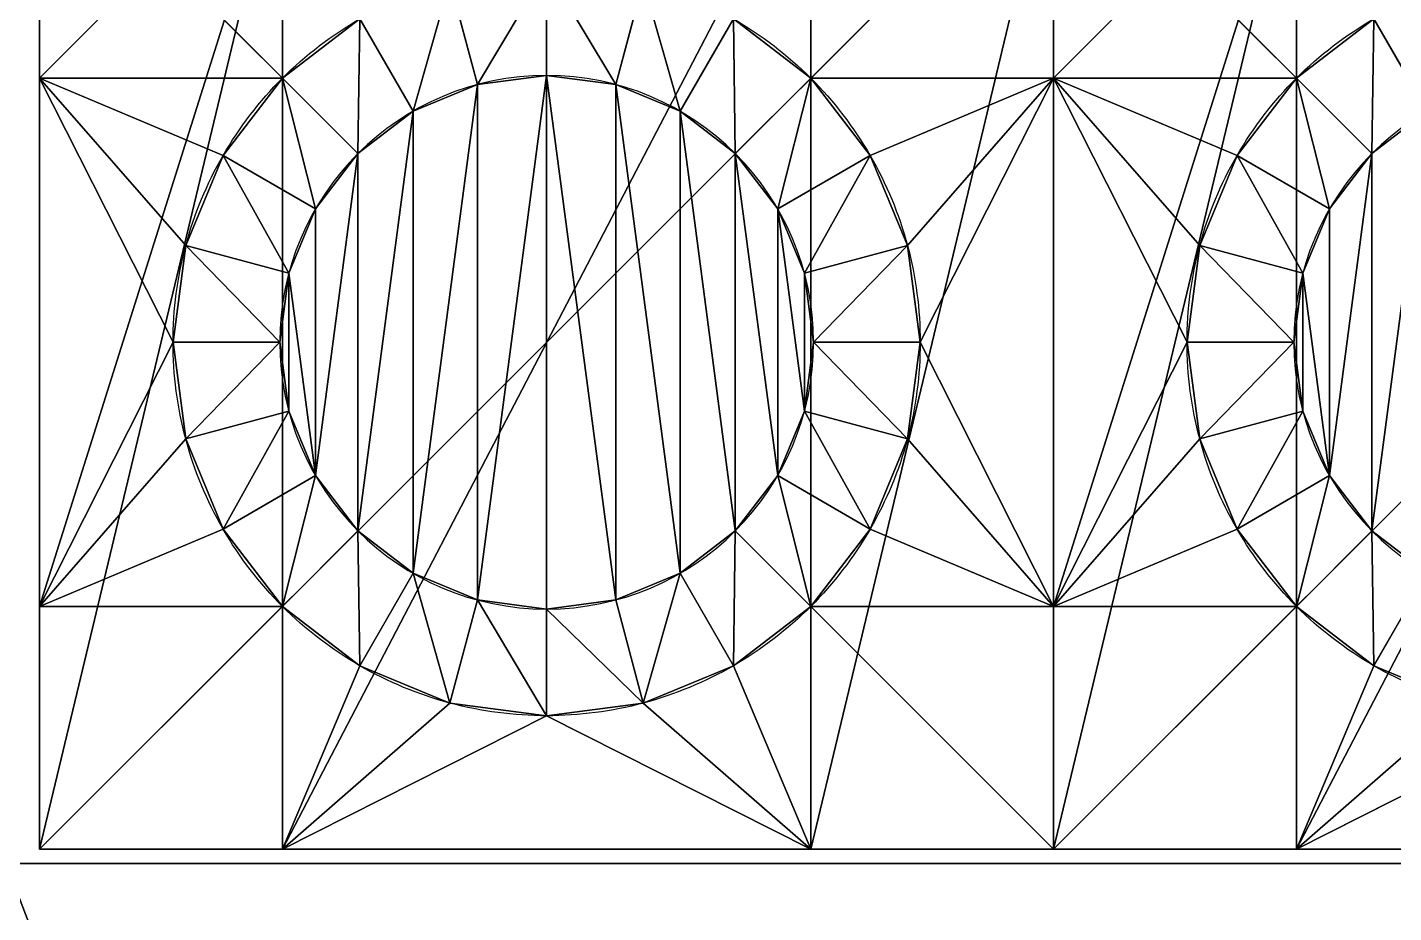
# Model space of a CAD drawing. Extents: x 0 to 155, y 0 to 92.
# Drawn here: x 13.15 to 38.75, y 40.58 to 57.17 of the extents above; entities that cross this region are included whole.
import ezdxf

# ---------------------------------------------------------------- set-up
doc = ezdxf.new("R2010")
doc.units = 0
doc.header["$LTSCALE"] = 25.4
doc.layers.get('0').update_dxf_attribs({"linetype": 'CONTINUOUS'})

# ---------------------------------------------------------------- blocks, each defined once
blk = doc.blocks.new('GROUP_1')
at = {"color": 0}
for p, q in [((4.55, 14.45, 17), (0, 19, 12)), ((0, 14.45, 12), (0, 19, 12)), ((4.55, 14.45, 17), (0, 19, 12)), ((0, 14.45, 12), (0, 19, 12)), ((0, 19), (0, 0)), ((0, 14.45, 12), (0, 19, 12)), ((0, 19), (0, 0)), ((4.55, 14.45, 17), (4.55, 19, 12)), ((4.55, 14.45, 17), (4.55, 19, 12)), ((14.45, 14.45, 17), (19, 19, 12)), ((14.45, 14.45, 17), (14.45, 19, 12)), ((14.45, 14.45, 17), (19, 19, 12)), ((14.45, 14.45, 17), (14.45, 19, 12)), ((19, 19, 12), (19, 14.45, 12)), ((19, 19, 12), (19, 14.45, 12)), ((19, 0), (19, 19)), ((19, 19, 12), (19, 14.45, 12)), ((19, 0), (19, 19)), ((9.5, 16.5, 17), (9.5, 14.5, 16)), ((9.5, 16.5, 17), (9.5, 14.5, 16)), ((7.688, 16.261, 17), (8.206, 14.33, 16)), ((7.688, 16.261, 17), (8.206, 14.33, 16)), ((11.312, 16.261, 17), (10.794, 14.33, 16)), ((11.312, 16.261, 17), (10.794, 14.33, 16)), ((6, 15.562, 17), (7, 13.83, 16)), ((6, 15.562, 17), (7, 13.83, 16)), ((13, 15.562, 17), (12, 13.83, 16)), ((13, 15.562, 17), (12, 13.83, 16)), ((4.55, 14.45, 17), (0, 14.45, 12)), ((0, 4.55, 12), (0, 14.45, 12)), ((0, 4.55, 12), (0, 14.45, 12)), ((2.739, 11.312, 17), (0, 14.45, 12)), ((3.438, 13, 17), (0, 14.45, 12)), ((3.438, 13, 17), (0, 14.45, 12)), ((4.55, 14.45, 17), (0, 14.45, 12)), ((2.5, 9.5, 17), (0, 14.45, 12)), ((0, 4.55, 12), (0, 14.45, 12)), ((2.739, 11.312, 17), (0, 14.45, 12)), ((2.5, 9.5, 17), (0, 14.45, 12)), ((4.55, 14.45, 17), (5.964, 13.036, 16)), ((4.55, 14.45, 17), (5.964, 13.036, 16)), ((14.45, 14.45, 17), (13.036, 13.036, 16)), ((14.45, 14.45, 17), (13.036, 13.036, 16)), ((14.45, 14.45, 17), (19, 14.45, 12)), ((14.45, 14.45, 17), (19, 14.45, 12)), ((15.562, 13, 17), (19, 14.45, 12)), ((15.562, 13, 17), (19, 14.45, 12)), ((16.261, 11.312, 17), (19, 14.45, 12)), ((16.261, 11.312, 17), (19, 14.45, 12)), ((16.5, 9.5, 17), (19, 14.45, 12)), ((16.5, 9.5, 17), (19, 14.45, 12)), ((19, 14.45, 12), (19, 4.55, 12)), ((19, 14.45, 12), (19, 4.55, 12)), ((19, 14.45, 12), (19, 4.55, 12)), ((3.438, 13, 17), (5.17, 12, 16)), ((3.438, 13, 17), (5.17, 12, 16)), ((13.83, 12, 16), (15.562, 13, 17)), ((13.83, 12, 16), (15.562, 13, 17)), ((2.739, 11.312, 17), (4.67, 10.794, 16)), ((2.739, 11.312, 17), (4.67, 10.794, 16)), ((16.261, 11.312, 17), (14.33, 10.794, 16)), ((16.261, 11.312, 17), (14.33, 10.794, 16)), ((2.5, 9.5, 17), (0, 4.55, 12)), ((2.5, 9.5, 17), (0, 4.55, 12)), ((2.5, 9.5, 17), (4.5, 9.5, 16)), ((2.5, 9.5, 17), (4.5, 9.5, 16)), ((16.5, 9.5, 17), (14.5, 9.5, 16)), ((16.5, 9.5, 17), (14.5, 9.5, 16)), ((16.5, 9.5, 17), (19, 4.55, 12)), ((16.5, 9.5, 17), (19, 4.55, 12)), ((2.739, 7.688, 17), (4.67, 8.206, 16)), ((2.739, 7.688, 17), (4.67, 8.206, 16)), ((16.261, 7.688, 17), (14.33, 8.206, 16)), ((16.261, 7.688, 17), (14.33, 8.206, 16)), ((2.739, 7.688, 17), (0, 4.55, 12)), ((2.739, 7.688, 17), (0, 4.55, 12)), ((16.261, 7.688, 17), (19, 4.55, 12)), ((16.261, 7.688, 17), (19, 4.55, 12)), ((3.438, 6, 17), (5.17, 7, 16)), ((3.438, 6, 17), (5.17, 7, 16)), ((15.562, 6, 17), (13.83, 7, 16)), ((15.562, 6, 17), (13.83, 7, 16)), ((3.438, 6, 17), (0, 4.55, 12)), ((3.438, 6, 17), (0, 4.55, 12)), ((4.55, 4.55, 17), (5.964, 5.964, 16)), ((4.55, 4.55, 17), (5.964, 5.964, 16)), ((14.45, 4.55, 17), (13.036, 5.964, 16)), ((14.45, 4.55, 17), (13.036, 5.964, 16)), ((15.562, 6, 17), (19, 4.55, 12)), ((15.562, 6, 17), (19, 4.55, 12)), ((6, 3.438, 17), (7, 5.17, 16)), ((6, 3.438, 17), (7, 5.17, 16)), ((13, 3.438, 17), (12, 5.17, 16)), ((13, 3.438, 17), (12, 5.17, 16)), ((7.688, 2.739, 17), (8.206, 4.67, 16)), ((7.688, 2.739, 17), (8.206, 4.67, 16)), ((11.312, 2.739, 17), (10.794, 4.67, 16)), ((11.312, 2.739, 17), (10.794, 4.67, 16)), ((4.55, 4.55, 17), (0, 4.55, 12)), ((0, 0, 12), (0, 4.55, 12)), ((4.55, 4.55, 17), (0, 0, 12)), ((4.55, 4.55, 17), (0, 0, 12)), ((0, 0, 12), (0, 4.55, 12)), ((0, 0, 12), (0, 4.55, 12)), ((4.55, 4.55, 17), (0, 4.55, 12)), ((4.55, 4.55, 17), (4.55, 0, 12)), ((4.55, 4.55, 17), (4.55, 0, 12)), ((9.5, 2.5, 17), (9.5, 4.5, 16)), ((9.5, 2.5, 17), (9.5, 4.5, 16)), ((14.45, 4.55, 17), (19, 4.55, 12)), ((14.45, 4.55, 17), (19, 0, 12)), ((14.45, 4.55, 17), (14.45, 0, 12)), ((14.45, 4.55, 17), (19, 0, 12)), ((14.45, 4.55, 17), (14.45, 0, 12)), ((14.45, 4.55, 17), (19, 4.55, 12)), ((19, 4.55, 12), (19, 0, 12)), ((19, 4.55, 12), (19, 0, 12)), ((19, 4.55, 12), (19, 0, 12)), ((6, 3.438, 17), (4.55, 0, 12)), ((6, 3.438, 17), (4.55, 0, 12)), ((13, 3.438, 17), (14.45, 0, 12)), ((13, 3.438, 17), (14.45, 0, 12)), ((7.688, 2.739, 17), (4.55, 0, 12)), ((7.688, 2.739, 17), (4.55, 0, 12)), ((11.312, 2.739, 17), (14.45, 0, 12)), ((11.312, 2.739, 17), (14.45, 0, 12)), ((9.5, 2.5, 17), (4.55, 0, 12)), ((9.5, 2.5, 17), (4.55, 0, 12)), ((9.5, 2.5, 17), (14.45, 0, 12)), ((9.5, 2.5, 17), (14.45, 0, 12)), ((4.55, 0, 12), (0, 0, 12)), ((4.55, 0, 12), (0, 0, 12)), ((4.55, 0, 12), (0, 0, 12)), ((0, 0), (0, 0, 12)), ((0, 0), (19, 0)), ((0, 0), (19, 0)), ((0, 0), (0, 0, 12)), ((14.45, 0, 12), (4.55, 0, 12)), ((14.45, 0, 12), (4.55, 0, 12)), ((14.45, 0, 12), (4.55, 0, 12)), ((19, 0, 12), (14.45, 0, 12)), ((19, 0, 12), (14.45, 0, 12)), ((19, 0, 12), (14.45, 0, 12)), ((19, 0), (19, 0, 12)), ((19, 0), (19, 0, 12))]:
    blk.add_line(p, q, dxfattribs=at)
at = {"color": 0, "extrusion": (0, 0, -1)}
blk.add_circle((-9.5, 9.5, -16), 5, dxfattribs=at)
blk.add_circle((-9.5, 9.5, -16), 5, dxfattribs=at)
blk.add_circle((-9.5, 9.5, -16), 5, dxfattribs=at)
blk.add_circle((-9.5, 9.5, -16), 5, dxfattribs=at)
blk.add_circle((-9.5, 9.5, -16), 5, dxfattribs=at)
blk.add_circle((-9.5, 9.5, -16), 5, dxfattribs=at)
blk.add_circle((-9.5, 9.5, -16), 5, dxfattribs=at)
blk.add_circle((-9.5, 9.5, -16), 5, dxfattribs=at)
blk.add_circle((-9.5, 9.5, -16), 5, dxfattribs=at)
blk.add_circle((-9.5, 9.5, -16), 5, dxfattribs=at)
blk.add_circle((-9.5, 9.5, -16), 5, dxfattribs=at)
blk.add_circle((-9.5, 9.5, -16), 5, dxfattribs=at)
blk.add_circle((-9.5, 9.5, -16), 5, dxfattribs=at)
blk.add_circle((-9.5, 9.5, -16), 5, dxfattribs=at)
blk.add_circle((-9.5, 9.5, -16), 5, dxfattribs=at)
blk.add_circle((-9.5, 9.5, -16), 5, dxfattribs=at)
blk.add_circle((-9.5, 9.5, -16), 5, dxfattribs=at)
blk.add_circle((-9.5, 9.5, -16), 5, dxfattribs=at)
blk.add_circle((-9.5, 9.5, -16), 5, dxfattribs=at)
blk.add_circle((-9.5, 9.5, -16), 5, dxfattribs=at)
blk.add_circle((-9.5, 9.5, -16), 5, dxfattribs=at)
blk.add_circle((-9.5, 9.5, -16), 5, dxfattribs=at)
blk.add_circle((-9.5, 9.5, -16), 5, dxfattribs=at)
blk.add_circle((-9.5, 9.5, -16), 5, dxfattribs=at)
blk.add_circle((-9.5, 9.5, -16), 5, dxfattribs=at)
for start, end in [(45, 60), (45, 60), (120, 135), (120, 135), (30, 45), (30, 45), (135, 150), (135, 150), (15, 30), (15, 30), (150, 165), (150, 165), (0, 15), (0, 15), (165, 180), (165, 180), (345, 0), (345, 0), (180, 195), (180, 195), (330, 345), (330, 345), (195, 210), (195, 210), (315, 330), (315, 330), (210, 225), (210, 225), (300, 315), (300, 315), (225, 240), (225, 240), (285, 300), (285, 300), (240, 255), (240, 255), (270, 285), (270, 285), (255, 270), (255, 270)]:
    blk.add_arc((-9.5, 9.5, -17), 7, start, end, dxfattribs=at)
at = {"color": 0}
mesh = blk.add_polyface(dxfattribs=at)
corners = [(0, 19, 12), (0, 14.45, 12), (4.55, 14.45, 17)]
mesh.append_faces([[corners[k] for k in face] for face in [(0, 1, 2)]], dxfattribs={"color": 0})
mesh = blk.add_polyface(dxfattribs=at)
corners = [(4.55, 14.45, 17), (4.55, 19, 12), (0, 19, 12)]
mesh.append_faces([[corners[k] for k in face] for face in [(0, 1, 2)]], dxfattribs={"color": 0})
mesh = blk.add_polyface(dxfattribs=at)
corners = [(4.55, 19, 12), (0, 14.45, 12), (0, 19, 12), (0, 4.55, 12), (0, 0, 12), (4.55, 0, 12), (14.45, 19, 12), (14.45, 0, 12), (19, 19, 12), (19, 0, 12), (19, 14.45, 12), (19, 4.55, 12)]
mesh.append_faces([[corners[k] for k in face] for face in [(0, 1, 2), (9, 10, 11)]], dxfattribs={"vtx0": -1, "color": 0})
mesh.append_faces([[corners[k] for k in face] for face in [(1, 0, 3), (3, 0, 4), (4, 0, 5), (5, 6, 7), (7, 8, 9)]], dxfattribs={"vtx0": -1, "vtx1": -1, "color": 0})
mesh.append_faces([[corners[k] for k in face] for face in [(5, 0, 6), (7, 6, 8), (9, 8, 10)]], dxfattribs={"vtx0": -1, "vtx2": -1, "color": 0})
mesh = blk.add_polyface(dxfattribs=at)
corners = [(19, 19), (0, 0), (0, 19), (19, 0)]
mesh.append_faces([[corners[k] for k in face] for face in [(0, 1, 2), (1, 0, 3)]], dxfattribs={"vtx0": -1, "color": 0})
mesh = blk.add_polyface(dxfattribs=at)
corners = [(0, 4.55, 12), (0, 0), (0, 0, 12), (0, 19), (0, 14.45, 12), (0, 19, 12)]
mesh.append_faces([[corners[k] for k in face] for face in [(0, 1, 2), (3, 4, 5)]], dxfattribs={"vtx0": -1, "color": 0})
mesh.append_faces([[corners[k] for k in face] for face in [(1, 0, 3)]], dxfattribs={"vtx0": -1, "vtx1": -1, "color": 0})
mesh.append_faces([[corners[k] for k in face] for face in [(3, 0, 4)]], dxfattribs={"vtx0": -1, "vtx2": -1, "color": 0})
mesh = blk.add_polyface(dxfattribs=at)
corners = [(6, 15.562, 17), (4.55, 19, 12), (4.55, 14.45, 17)]
mesh.append_faces([[corners[k] for k in face] for face in [(0, 1, 2)]], dxfattribs={"color": 0})
mesh = blk.add_polyface(dxfattribs=at)
corners = [(14.45, 14.45, 17), (14.45, 19, 12), (13, 15.562, 17)]
mesh.append_faces([[corners[k] for k in face] for face in [(0, 1, 2)]], dxfattribs={"color": 0})
mesh = blk.add_polyface(dxfattribs=at)
corners = [(19, 19, 12), (14.45, 14.45, 17), (19, 14.45, 12)]
mesh.append_faces([[corners[k] for k in face] for face in [(0, 1, 2)]], dxfattribs={"color": 0})
mesh = blk.add_polyface(dxfattribs=at)
corners = [(14.45, 14.45, 17), (19, 19, 12), (14.45, 19, 12)]
mesh.append_faces([[corners[k] for k in face] for face in [(0, 1, 2)]], dxfattribs={"color": 0})
mesh = blk.add_polyface(dxfattribs=at)
corners = [(19, 19), (19, 0, 12), (19, 0), (19, 4.55, 12), (19, 14.45, 12), (19, 19, 12)]
mesh.append_faces([[corners[k] for k in face] for face in [(0, 1, 2), (4, 0, 5)]], dxfattribs={"vtx0": -1, "color": 0})
mesh.append_faces([[corners[k] for k in face] for face in [(1, 0, 3), (3, 0, 4)]], dxfattribs={"vtx0": -1, "vtx1": -1, "color": 0})
mesh = blk.add_polyface(dxfattribs=at)
corners = [(8.206, 14.33, 16), (9.5, 16.5, 17), (7.688, 16.261, 17), (9.5, 14.5, 16)]
mesh.append_faces([[corners[k] for k in face] for face in [(0, 1, 2), (1, 0, 3)]], dxfattribs={"vtx0": -1, "color": 0})
mesh = blk.add_polyface(dxfattribs=at)
corners = [(10.794, 14.33, 16), (9.5, 16.5, 17), (9.5, 14.5, 16), (11.312, 16.261, 17)]
mesh.append_faces([[corners[k] for k in face] for face in [(0, 1, 2), (1, 0, 3)]], dxfattribs={"vtx0": -1, "color": 0})
mesh = blk.add_polyface(dxfattribs=at)
corners = [(7, 13.83, 16), (7.688, 16.261, 17), (6, 15.562, 17), (8.206, 14.33, 16)]
mesh.append_faces([[corners[k] for k in face] for face in [(0, 1, 2), (1, 0, 3)]], dxfattribs={"vtx0": -1, "color": 0})
mesh = blk.add_polyface(dxfattribs=at)
corners = [(12, 13.83, 16), (11.312, 16.261, 17), (10.794, 14.33, 16), (13, 15.562, 17)]
mesh.append_faces([[corners[k] for k in face] for face in [(0, 1, 2), (1, 0, 3)]], dxfattribs={"vtx0": -1, "color": 0})
mesh = blk.add_polyface(dxfattribs=at)
corners = [(5.964, 13.036, 16), (6, 15.562, 17), (4.55, 14.45, 17), (7, 13.83, 16)]
mesh.append_faces([[corners[k] for k in face] for face in [(0, 1, 2), (1, 0, 3)]], dxfattribs={"vtx0": -1, "color": 0})
mesh = blk.add_polyface(dxfattribs=at)
corners = [(13.036, 13.036, 16), (13, 15.562, 17), (12, 13.83, 16), (14.45, 14.45, 17)]
mesh.append_faces([[corners[k] for k in face] for face in [(0, 1, 2), (1, 0, 3)]], dxfattribs={"vtx0": -1, "color": 0})
mesh = blk.add_polyface(dxfattribs=at)
corners = [(0, 14.45, 12), (2.739, 11.312, 17), (3.438, 13, 17)]
mesh.append_faces([[corners[k] for k in face] for face in [(0, 1, 2)]], dxfattribs={"color": 0})
mesh = blk.add_polyface(dxfattribs=at)
corners = [(0, 14.45, 12), (3.438, 13, 17), (4.55, 14.45, 17)]
mesh.append_faces([[corners[k] for k in face] for face in [(0, 1, 2)]], dxfattribs={"color": 0})
mesh = blk.add_polyface(dxfattribs=at)
corners = [(0, 14.45, 12), (0, 4.55, 12), (2.5, 9.5, 17)]
mesh.append_faces([[corners[k] for k in face] for face in [(0, 1, 2)]], dxfattribs={"color": 0})
mesh = blk.add_polyface(dxfattribs=at)
corners = [(0, 14.45, 12), (2.5, 9.5, 17), (2.739, 11.312, 17)]
mesh.append_faces([[corners[k] for k in face] for face in [(0, 1, 2)]], dxfattribs={"color": 0})
mesh = blk.add_polyface(dxfattribs=at)
corners = [(5.17, 12, 16), (4.55, 14.45, 17), (3.438, 13, 17), (5.964, 13.036, 16)]
mesh.append_faces([[corners[k] for k in face] for face in [(0, 1, 2), (1, 0, 3)]], dxfattribs={"vtx0": -1, "color": 0})
mesh = blk.add_polyface(dxfattribs=at)
corners = [(4.67, 8.206, 16), (4.67, 10.794, 16), (4.5, 9.5, 16), (5.17, 7, 16), (5.17, 12, 16), (5.964, 13.036, 16), (5.964, 5.964, 16), (7, 13.83, 16), (7, 5.17, 16), (8.206, 14.33, 16), (8.206, 4.67, 16), (9.5, 14.5, 16), (9.5, 4.5, 16), (10.794, 4.67, 16), (10.794, 14.33, 16), (12, 5.17, 16), (12, 13.83, 16), (13.036, 5.964, 16), (13.036, 13.036, 16), (13.83, 7, 16), (13.83, 12, 16), (14.33, 8.206, 16), (14.33, 10.794, 16), (14.5, 9.5, 16)]
mesh.append_faces([[corners[k] for k in face] for face in [(0, 1, 2), (22, 21, 23)]], dxfattribs={"vtx0": -1, "color": 0})
mesh.append_faces([[corners[k] for k in face] for face in [(1, 3, 4), (4, 3, 5), (5, 6, 7), (7, 8, 9), (9, 10, 11), (11, 13, 14), (14, 15, 16), (16, 17, 18), (18, 19, 20), (20, 21, 22)]], dxfattribs={"vtx0": -1, "vtx1": -1, "color": 0})
mesh.append_faces([[corners[k] for k in face] for face in [(1, 0, 3), (5, 3, 6), (7, 6, 8), (9, 8, 10), (11, 10, 12), (11, 12, 13), (14, 13, 15), (16, 15, 17), (18, 17, 19), (20, 19, 21)]], dxfattribs={"vtx0": -1, "vtx2": -1, "color": 0})
mesh = blk.add_polyface(dxfattribs=at)
corners = [(13.83, 12, 16), (14.45, 14.45, 17), (13.036, 13.036, 16), (15.562, 13, 17)]
mesh.append_faces([[corners[k] for k in face] for face in [(0, 1, 2), (1, 0, 3)]], dxfattribs={"vtx0": -1, "color": 0})
mesh = blk.add_polyface(dxfattribs=at)
corners = [(14.45, 14.45, 17), (15.562, 13, 17), (19, 14.45, 12)]
mesh.append_faces([[corners[k] for k in face] for face in [(0, 1, 2)]], dxfattribs={"color": 0})
mesh = blk.add_polyface(dxfattribs=at)
corners = [(19, 14.45, 12), (15.562, 13, 17), (16.261, 11.312, 17)]
mesh.append_faces([[corners[k] for k in face] for face in [(0, 1, 2)]], dxfattribs={"color": 0})
mesh = blk.add_polyface(dxfattribs=at)
corners = [(19, 14.45, 12), (16.261, 11.312, 17), (16.5, 9.5, 17)]
mesh.append_faces([[corners[k] for k in face] for face in [(0, 1, 2)]], dxfattribs={"color": 0})
mesh = blk.add_polyface(dxfattribs=at)
corners = [(19, 14.45, 12), (16.5, 9.5, 17), (19, 4.55, 12)]
mesh.append_faces([[corners[k] for k in face] for face in [(0, 1, 2)]], dxfattribs={"color": 0})
mesh = blk.add_polyface(dxfattribs=at)
corners = [(4.67, 10.794, 16), (3.438, 13, 17), (2.739, 11.312, 17), (5.17, 12, 16)]
mesh.append_faces([[corners[k] for k in face] for face in [(0, 1, 2), (1, 0, 3)]], dxfattribs={"vtx0": -1, "color": 0})
mesh = blk.add_polyface(dxfattribs=at)
corners = [(14.33, 10.794, 16), (15.562, 13, 17), (13.83, 12, 16), (16.261, 11.312, 17)]
mesh.append_faces([[corners[k] for k in face] for face in [(0, 1, 2), (1, 0, 3)]], dxfattribs={"vtx0": -1, "color": 0})
mesh = blk.add_polyface(dxfattribs=at)
corners = [(4.5, 9.5, 16), (2.739, 11.312, 17), (2.5, 9.5, 17), (4.67, 10.794, 16)]
mesh.append_faces([[corners[k] for k in face] for face in [(0, 1, 2), (1, 0, 3)]], dxfattribs={"vtx0": -1, "color": 0})
mesh = blk.add_polyface(dxfattribs=at)
corners = [(14.5, 9.5, 16), (16.261, 11.312, 17), (14.33, 10.794, 16), (16.5, 9.5, 17)]
mesh.append_faces([[corners[k] for k in face] for face in [(0, 1, 2), (1, 0, 3)]], dxfattribs={"vtx0": -1, "color": 0})
mesh = blk.add_polyface(dxfattribs=at)
corners = [(2.5, 9.5, 17), (0, 4.55, 12), (2.739, 7.688, 17)]
mesh.append_faces([[corners[k] for k in face] for face in [(0, 1, 2)]], dxfattribs={"color": 0})
mesh = blk.add_polyface(dxfattribs=at)
corners = [(2.739, 7.688, 17), (4.5, 9.5, 16), (2.5, 9.5, 17), (4.67, 8.206, 16)]
mesh.append_faces([[corners[k] for k in face] for face in [(0, 1, 2), (1, 0, 3)]], dxfattribs={"vtx0": -1, "color": 0})
mesh = blk.add_polyface(dxfattribs=at)
corners = [(16.261, 7.688, 17), (14.5, 9.5, 16), (14.33, 8.206, 16), (16.5, 9.5, 17)]
mesh.append_faces([[corners[k] for k in face] for face in [(0, 1, 2), (1, 0, 3)]], dxfattribs={"vtx0": -1, "color": 0})
mesh = blk.add_polyface(dxfattribs=at)
corners = [(16.5, 9.5, 17), (16.261, 7.688, 17), (19, 4.55, 12)]
mesh.append_faces([[corners[k] for k in face] for face in [(0, 1, 2)]], dxfattribs={"color": 0})
mesh = blk.add_polyface(dxfattribs=at)
corners = [(3.438, 6, 17), (4.67, 8.206, 16), (2.739, 7.688, 17), (5.17, 7, 16)]
mesh.append_faces([[corners[k] for k in face] for face in [(0, 1, 2), (1, 0, 3)]], dxfattribs={"vtx0": -1, "color": 0})
mesh = blk.add_polyface(dxfattribs=at)
corners = [(15.562, 6, 17), (14.33, 8.206, 16), (13.83, 7, 16), (16.261, 7.688, 17)]
mesh.append_faces([[corners[k] for k in face] for face in [(0, 1, 2), (1, 0, 3)]], dxfattribs={"vtx0": -1, "color": 0})
mesh = blk.add_polyface(dxfattribs=at)
corners = [(2.739, 7.688, 17), (0, 4.55, 12), (3.438, 6, 17)]
mesh.append_faces([[corners[k] for k in face] for face in [(0, 1, 2)]], dxfattribs={"color": 0})
mesh = blk.add_polyface(dxfattribs=at)
corners = [(16.261, 7.688, 17), (15.562, 6, 17), (19, 4.55, 12)]
mesh.append_faces([[corners[k] for k in face] for face in [(0, 1, 2)]], dxfattribs={"color": 0})
mesh = blk.add_polyface(dxfattribs=at)
corners = [(4.55, 4.55, 17), (5.17, 7, 16), (3.438, 6, 17), (5.964, 5.964, 16)]
mesh.append_faces([[corners[k] for k in face] for face in [(0, 1, 2), (1, 0, 3)]], dxfattribs={"vtx0": -1, "color": 0})
mesh = blk.add_polyface(dxfattribs=at)
corners = [(14.45, 4.55, 17), (13.83, 7, 16), (13.036, 5.964, 16), (15.562, 6, 17)]
mesh.append_faces([[corners[k] for k in face] for face in [(0, 1, 2), (1, 0, 3)]], dxfattribs={"vtx0": -1, "color": 0})
mesh = blk.add_polyface(dxfattribs=at)
corners = [(3.438, 6, 17), (0, 4.55, 12), (4.55, 4.55, 17)]
mesh.append_faces([[corners[k] for k in face] for face in [(0, 1, 2)]], dxfattribs={"color": 0})
mesh = blk.add_polyface(dxfattribs=at)
corners = [(6, 3.438, 17), (5.964, 5.964, 16), (4.55, 4.55, 17), (7, 5.17, 16)]
mesh.append_faces([[corners[k] for k in face] for face in [(0, 1, 2), (1, 0, 3)]], dxfattribs={"vtx0": -1, "color": 0})
mesh = blk.add_polyface(dxfattribs=at)
corners = [(13, 3.438, 17), (13.036, 5.964, 16), (12, 5.17, 16), (14.45, 4.55, 17)]
mesh.append_faces([[corners[k] for k in face] for face in [(0, 1, 2), (1, 0, 3)]], dxfattribs={"vtx0": -1, "color": 0})
mesh = blk.add_polyface(dxfattribs=at)
corners = [(15.562, 6, 17), (14.45, 4.55, 17), (19, 4.55, 12)]
mesh.append_faces([[corners[k] for k in face] for face in [(0, 1, 2)]], dxfattribs={"color": 0})
mesh = blk.add_polyface(dxfattribs=at)
corners = [(7.688, 2.739, 17), (7, 5.17, 16), (6, 3.438, 17), (8.206, 4.67, 16)]
mesh.append_faces([[corners[k] for k in face] for face in [(0, 1, 2), (1, 0, 3)]], dxfattribs={"vtx0": -1, "color": 0})
mesh = blk.add_polyface(dxfattribs=at)
corners = [(11.312, 2.739, 17), (12, 5.17, 16), (10.794, 4.67, 16), (13, 3.438, 17)]
mesh.append_faces([[corners[k] for k in face] for face in [(0, 1, 2), (1, 0, 3)]], dxfattribs={"vtx0": -1, "color": 0})
mesh = blk.add_polyface(dxfattribs=at)
corners = [(9.5, 2.5, 17), (8.206, 4.67, 16), (7.688, 2.739, 17), (9.5, 4.5, 16)]
mesh.append_faces([[corners[k] for k in face] for face in [(0, 1, 2), (1, 0, 3)]], dxfattribs={"vtx0": -1, "color": 0})
mesh = blk.add_polyface(dxfattribs=at)
corners = [(11.312, 2.739, 17), (9.5, 4.5, 16), (9.5, 2.5, 17), (10.794, 4.67, 16)]
mesh.append_faces([[corners[k] for k in face] for face in [(0, 1, 2), (1, 0, 3)]], dxfattribs={"vtx0": -1, "color": 0})
mesh = blk.add_polyface(dxfattribs=at)
corners = [(0, 4.55, 12), (0, 0, 12), (4.55, 4.55, 17)]
mesh.append_faces([[corners[k] for k in face] for face in [(0, 1, 2)]], dxfattribs={"color": 0})
mesh = blk.add_polyface(dxfattribs=at)
corners = [(4.55, 4.55, 17), (0, 0, 12), (4.55, 0, 12)]
mesh.append_faces([[corners[k] for k in face] for face in [(0, 1, 2)]], dxfattribs={"color": 0})
mesh = blk.add_polyface(dxfattribs=at)
corners = [(4.55, 4.55, 17), (4.55, 0, 12), (6, 3.438, 17)]
mesh.append_faces([[corners[k] for k in face] for face in [(0, 1, 2)]], dxfattribs={"color": 0})
mesh = blk.add_polyface(dxfattribs=at)
corners = [(13, 3.438, 17), (14.45, 0, 12), (14.45, 4.55, 17)]
mesh.append_faces([[corners[k] for k in face] for face in [(0, 1, 2)]], dxfattribs={"color": 0})
mesh = blk.add_polyface(dxfattribs=at)
corners = [(14.45, 4.55, 17), (19, 0, 12), (19, 4.55, 12)]
mesh.append_faces([[corners[k] for k in face] for face in [(0, 1, 2)]], dxfattribs={"color": 0})
mesh = blk.add_polyface(dxfattribs=at)
corners = [(14.45, 4.55, 17), (14.45, 0, 12), (19, 0, 12)]
mesh.append_faces([[corners[k] for k in face] for face in [(0, 1, 2)]], dxfattribs={"color": 0})
mesh = blk.add_polyface(dxfattribs=at)
corners = [(6, 3.438, 17), (4.55, 0, 12), (7.688, 2.739, 17)]
mesh.append_faces([[corners[k] for k in face] for face in [(0, 1, 2)]], dxfattribs={"color": 0})
mesh = blk.add_polyface(dxfattribs=at)
corners = [(11.312, 2.739, 17), (14.45, 0, 12), (13, 3.438, 17)]
mesh.append_faces([[corners[k] for k in face] for face in [(0, 1, 2)]], dxfattribs={"color": 0})
mesh = blk.add_polyface(dxfattribs=at)
corners = [(7.688, 2.739, 17), (4.55, 0, 12), (9.5, 2.5, 17)]
mesh.append_faces([[corners[k] for k in face] for face in [(0, 1, 2)]], dxfattribs={"color": 0})
mesh = blk.add_polyface(dxfattribs=at)
corners = [(9.5, 2.5, 17), (14.45, 0, 12), (11.312, 2.739, 17)]
mesh.append_faces([[corners[k] for k in face] for face in [(0, 1, 2)]], dxfattribs={"color": 0})
mesh = blk.add_polyface(dxfattribs=at)
corners = [(9.5, 2.5, 17), (4.55, 0, 12), (14.45, 0, 12)]
mesh.append_faces([[corners[k] for k in face] for face in [(0, 1, 2)]], dxfattribs={"color": 0})
mesh = blk.add_polyface(dxfattribs=at)
corners = [(19, 0, 12), (0, 0), (19, 0), (0, 0, 12), (14.45, 0, 12), (4.55, 0, 12)]
mesh.append_faces([[corners[k] for k in face] for face in [(0, 1, 2), (3, 4, 5)]], dxfattribs={"vtx0": -1, "color": 0})
mesh.append_faces([[corners[k] for k in face] for face in [(1, 0, 3)]], dxfattribs={"vtx0": -1, "vtx1": -1, "color": 0})
mesh.append_faces([[corners[k] for k in face] for face in [(3, 0, 4)]], dxfattribs={"vtx0": -1, "vtx2": -1, "color": 0})

msp = doc.modelspace()

# ---------------------------------------------------------------- linework, layer by layer
at = {"color": 0}
for p, q in [((12.75, 41.5, 33.2), (51.975, 41.5, 33.2)), ((51.975, 41.5, 34.8), (12.75, 41.5, 34.8)), ((51.975, 41.5, 34.8), (12.75, 41.5, 34.8)), ((12.75, 41.5, 33.2), (51.975, 41.5, 33.2))]:
    msp.add_line(p, q, dxfattribs=at)

# ---------------------------------------------------------------- block references
for p in [(13.378, 41.77, 30.043), (32.378, 41.77, 30.043)]:
    msp.add_blockref('GROUP_1', p, dxfattribs=at)

# ---------------------------------------------------------------- meshes
mesh = msp.add_polyface(dxfattribs=at)
corners = [(155, 92), (0, 0), (0, 92), (155, 0)]
mesh.append_faces([[corners[k] for k in face] for face in [(0, 1, 2), (1, 0, 3)]], dxfattribs={"vtx0": -1, "color": 0})
mesh = msp.add_polyface(dxfattribs=at)
corners = [(0, 0, 1.6), (1.835, 2.75, 1.6), (0, 92, 1.6), (4, 1.5, 1.6), (155, 0, 1.6), (1.5, 88, 1.6), (1.835, 4, 1.6), (6.165, 2.75, 1.6), (149.75, 1.835, 1.6), (6.5, 88, 1.6), (148.5, 4, 1.6), (151, 1.835, 1.6), (152.25, 1.835, 1.6), (153.5, 4, 1.6), (153.5, 88, 1.6), (2.75, 90.165, 1.6), (155, 92, 1.6), (4, 90.165, 1.6), (5.25, 90.165, 1.6), (149.75, 90.165, 1.6), (148.5, 88, 1.6), (151, 90.165, 1.6), (152.25, 90.165, 1.6), (149.75, 6.165, 1.6), (149.75, 85.835, 1.6), (152.25, 6.165, 1.6), (152.25, 85.835, 1.6), (1.835, 5.25, 1.6), (2.75, 85.835, 1.6), (4, 6.5, 1.6), (5.25, 85.835, 1.6), (6.165, 5.25, 1.6)]
mesh.append_faces([[corners[k] for k in face] for face in [(0, 1, 2), (1, 0, 3), (3, 4, 7), (8, 4, 11), (11, 4, 12), (12, 4, 13), (2, 15, 16), (15, 2, 5), (19, 9, 20), (16, 14, 4), (23, 20, 10), (20, 23, 24), (24, 25, 26), (26, 13, 14), (5, 27, 28), (27, 5, 6), (28, 29, 30), (30, 31, 9)]], dxfattribs={"vtx0": -1, "vtx1": -1, "color": 0})
mesh.append_faces([[corners[k] for k in face] for face in [(2, 1, 5), (7, 4, 8), (7, 8, 9), (13, 4, 14), (16, 9, 19), (20, 9, 10)]], dxfattribs={"vtx0": -1, "vtx1": -1, "vtx2": -1, "color": 0})
mesh.append_faces([[corners[k] for k in face] for face in [(3, 0, 4), (5, 1, 6), (9, 8, 10), (16, 15, 17), (16, 17, 18), (16, 18, 9), (16, 19, 21), (16, 21, 22), (16, 22, 14), (24, 23, 25), (26, 25, 13), (28, 27, 29), (30, 29, 31), (9, 31, 7)]], dxfattribs={"vtx0": -1, "vtx2": -1, "color": 0})
mesh = msp.add_polyface(dxfattribs=at)
corners = [(155, 0, 13.2), (0, 92, 13.2), (0, 0, 13.2), (155, 92, 13.2)]
mesh.append_faces([[corners[k] for k in face] for face in [(0, 1, 2), (1, 0, 3)]], dxfattribs={"vtx0": -1, "color": 0})
mesh = msp.add_polyface(dxfattribs=at)
corners = [(155, 92, 11.6), (0, 0, 11.6), (0, 92, 11.6), (155, 0, 11.6)]
mesh.append_faces([[corners[k] for k in face] for face in [(0, 1, 2), (1, 0, 3)]], dxfattribs={"vtx0": -1, "color": 0})
mesh = msp.add_polyface(dxfattribs=at)
corners = [(2.75, 85.835, 33.2), (1.835, 5.25, 33.2), (1.5, 88, 33.2), (4, 6.5, 33.2), (5.25, 85.835, 33.2), (6.165, 5.25, 33.2), (6.5, 88, 33.2), (6.165, 2.75, 33.2), (51.975, 41.5, 33.2), (18.86, 25.5, 33.2), (12.75, 41.5, 33.2), (45.56, 25.5, 33.2), (45.56, 10.5, 33.2), (0, 92, 33.2), (0, 0, 33.2), (2.75, 90.165, 33.2), (155, 92, 33.2), (4, 90.165, 33.2), (5.25, 90.165, 33.2), (12.75, 80.525, 33.2), (51.975, 80.525, 33.2), (68.094, 76.631, 33.2), (67.25, 76.281, 33.2), (66.525, 75.725, 33.2), (65.969, 75, 33.2), (65.619, 74.156, 33.2), (65.5, 73.25, 33.2), (4, 1.5, 33.2), (155, 0, 33.2), (1.835, 2.75, 33.2), (1.835, 4, 33.2), (18.86, 10.5, 33.2), (67.25, 46.219, 33.2), (66.525, 46.775, 33.2), (65.969, 47.5, 33.2), (65.619, 48.344, 33.2), (65.5, 49.25, 33.2), (65.619, 72.344, 33.2), (65.619, 50.156, 33.2), (65.969, 71.5, 33.2), (65.969, 51, 33.2), (66.525, 70.775, 33.2), (66.525, 51.725, 33.2), (67.25, 70.219, 33.2), (67.25, 52.281, 33.2), (68.094, 69.869, 33.2), (68.094, 52.631, 33.2), (69, 69.75, 33.2), (69, 52.75, 33.2), (69.906, 69.869, 33.2), (69.906, 52.631, 33.2), (70.75, 70.219, 33.2), (70.75, 52.281, 33.2), (71.475, 70.775, 33.2), (71.475, 51.725, 33.2), (72.031, 71.5, 33.2), (72.031, 51, 33.2), (72.381, 72.344, 33.2), (72.381, 50.156, 33.2), (72.5, 73.25, 33.2), (72.5, 49.25, 33.2)]
mesh.append_faces([[corners[k] for k in face] for face in [(0, 1, 2), (1, 0, 3), (3, 4, 5), (5, 6, 7), (8, 9, 10), (9, 8, 11), (11, 8, 12), (13, 2, 14), (2, 13, 15), (15, 16, 17), (17, 16, 18), (18, 16, 6), (19, 16, 20), (20, 24, 8), (14, 27, 28), (27, 14, 29), (29, 2, 30), (30, 2, 1), (10, 6, 19), (31, 10, 9), (32, 8, 33), (33, 8, 34), (34, 8, 35), (35, 8, 36), (37, 36, 26), (36, 37, 38), (38, 39, 40), (40, 41, 42), (42, 43, 44), (44, 45, 46), (46, 47, 48), (48, 49, 50), (50, 51, 52), (52, 53, 54), (54, 55, 56), (56, 57, 58), (58, 59, 60)]], dxfattribs={"vtx0": -1, "vtx1": -1, "color": 0})
mesh.append_faces([[corners[k] for k in face] for face in [(6, 16, 19), (29, 14, 2), (28, 7, 31), (31, 7, 10), (10, 7, 6), (36, 8, 26)]], dxfattribs={"vtx0": -1, "vtx1": -1, "vtx2": -1, "color": 0})
mesh.append_faces([[corners[k] for k in face] for face in [(3, 0, 4), (5, 4, 6), (15, 13, 16), (20, 21, 22), (20, 22, 23), (20, 23, 24), (8, 24, 25), (8, 25, 26), (28, 27, 7), (28, 31, 12), (38, 37, 39), (40, 39, 41), (42, 41, 43), (44, 43, 45), (46, 45, 47), (48, 47, 49), (50, 49, 51), (52, 51, 53), (54, 53, 55), (56, 55, 57), (58, 57, 59)]], dxfattribs={"vtx0": -1, "vtx2": -1, "color": 0})
mesh = msp.add_polyface(dxfattribs=at)
corners = [(0, 0, 34.8), (1.835, 4, 34.8), (0, 92, 34.8), (1.909, 3.44, 34.8), (2.125, 2.917, 34.8), (2.469, 2.469, 34.8), (2.917, 2.125, 34.8), (3.44, 1.909, 34.8), (4, 1.835, 34.8), (155, 0, 34.8), (4.56, 1.909, 34.8), (5.083, 2.125, 34.8), (5.531, 2.469, 34.8), (5.875, 2.917, 34.8), (6.091, 3.44, 34.8), (6.165, 4, 34.8), (18.86, 10.5, 34.8), (12.75, 41.5, 34.8), (6.415, 87.353, 34.8), (51.975, 41.5, 34.8), (67.25, 46.219, 34.8), (66.525, 46.775, 34.8), (65.969, 47.5, 34.8), (51.975, 80.525, 34.8), (65.619, 50.156, 34.8), (65.5, 73.25, 34.8), (65.5, 49.25, 34.8), (65.619, 72.344, 34.8), (65.969, 51, 34.8), (65.969, 71.5, 34.8), (66.525, 51.725, 34.8), (66.525, 70.775, 34.8), (67.25, 52.281, 34.8), (67.25, 70.219, 34.8), (68.094, 52.631, 34.8), (18.86, 25.5, 34.8), (45.56, 25.5, 34.8), (2.232, 86.232, 34.8), (1.909, 4.56, 34.8), (2.125, 5.083, 34.8), (2.469, 5.531, 34.8), (2.75, 85.835, 34.8), (2.917, 5.875, 34.8), (3.353, 85.585, 34.8), (3.44, 6.091, 34.8), (4, 85.5, 34.8), (4, 6.165, 34.8), (4.647, 85.585, 34.8), (4.56, 6.091, 34.8), (5.083, 5.875, 34.8), (5.25, 85.835, 34.8), (5.531, 5.531, 34.8), (5.768, 86.232, 34.8), (5.875, 5.083, 34.8), (6.165, 86.75, 34.8), (6.091, 4.56, 34.8)]
mesh.append_faces([[corners[k] for k in face] for face in [(0, 1, 2), (1, 0, 3), (3, 0, 4), (4, 0, 5), (5, 0, 6), (6, 0, 7), (7, 0, 8), (8, 9, 10), (10, 9, 11), (11, 9, 12), (12, 9, 13), (13, 9, 14), (14, 9, 15), (19, 22, 23), (24, 25, 26), (17, 35, 19), (35, 17, 16)]], dxfattribs={"vtx0": -1, "vtx1": -1, "color": 0})
mesh.append_faces([[corners[k] for k in face] for face in [(15, 9, 16), (15, 16, 17), (15, 17, 18)]], dxfattribs={"vtx0": -1, "vtx1": -1, "vtx2": -1, "color": 0})
mesh.append_faces([[corners[k] for k in face] for face in [(8, 0, 9), (19, 20, 21), (19, 21, 22), (27, 24, 28), (29, 28, 30), (31, 30, 32), (33, 32, 34), (19, 35, 36), (37, 1, 38), (37, 38, 39), (37, 39, 40), (41, 40, 42), (43, 42, 44), (45, 44, 46), (47, 46, 48), (47, 48, 49), (50, 49, 51), (52, 51, 53), (54, 53, 55), (54, 55, 15)]], dxfattribs={"vtx0": -1, "vtx2": -1, "color": 0})
mesh = msp.add_polyface(dxfattribs=at)
corners = [(0, 92, 34.8), (1.835, 4, 34.8), (1.5, 88, 34.8), (1.585, 87.353, 34.8), (1.835, 86.75, 34.8), (6.415, 87.353, 34.8), (12.75, 41.5, 34.8), (6.5, 88, 34.8), (51.975, 80.525, 34.8), (65.969, 47.5, 34.8), (65.619, 48.344, 34.8), (65.5, 49.25, 34.8), (4, 90.5, 34.8), (155, 92, 34.8), (3.353, 90.415, 34.8), (2.75, 90.165, 34.8), (2.232, 89.768, 34.8), (1.835, 89.25, 34.8), (1.585, 88.647, 34.8), (4.647, 90.415, 34.8), (5.25, 90.165, 34.8), (5.768, 89.768, 34.8), (6.165, 89.25, 34.8), (6.415, 88.647, 34.8), (12.75, 80.525, 34.8), (68.094, 76.631, 34.8), (67.25, 76.281, 34.8), (66.525, 75.725, 34.8), (65.969, 75, 34.8), (65.619, 74.156, 34.8), (65.5, 73.25, 34.8), (65.619, 50.156, 34.8), (65.619, 72.344, 34.8), (65.969, 51, 34.8), (65.969, 71.5, 34.8), (66.525, 51.725, 34.8), (66.525, 70.775, 34.8), (67.25, 52.281, 34.8), (67.25, 70.219, 34.8), (68.094, 52.631, 34.8), (68.094, 69.869, 34.8), (2.232, 86.232, 34.8), (2.469, 5.531, 34.8), (2.75, 85.835, 34.8), (2.917, 5.875, 34.8), (3.353, 85.585, 34.8), (3.44, 6.091, 34.8), (4, 85.5, 34.8), (4, 6.165, 34.8), (4.647, 85.585, 34.8), (5.083, 5.875, 34.8), (5.25, 85.835, 34.8), (5.531, 5.531, 34.8), (5.768, 86.232, 34.8), (5.875, 5.083, 34.8), (6.165, 86.75, 34.8), (6.165, 4, 34.8)]
mesh.append_faces([[corners[k] for k in face] for face in [(2, 1, 3), (3, 1, 4), (5, 6, 7), (0, 12, 13), (12, 0, 14), (14, 0, 15), (15, 0, 16), (16, 0, 17), (17, 0, 18), (18, 0, 2), (24, 7, 6), (25, 8, 26), (26, 8, 27), (27, 8, 28), (28, 8, 29), (29, 8, 30), (30, 31, 32), (32, 33, 34), (34, 35, 36), (36, 37, 38), (38, 39, 40), (41, 42, 43), (43, 44, 45), (45, 46, 47), (47, 48, 49), (49, 50, 51), (51, 52, 53), (53, 54, 55), (55, 56, 5)]], dxfattribs={"vtx0": -1, "vtx1": -1, "color": 0})
mesh.append_faces([[corners[k] for k in face] for face in [(0, 1, 2), (13, 7, 24), (30, 8, 11)]], dxfattribs={"vtx0": -1, "vtx1": -1, "vtx2": -1, "color": 0})
mesh.append_faces([[corners[k] for k in face] for face in [(8, 9, 10), (8, 10, 11), (13, 12, 19), (13, 19, 20), (13, 20, 21), (13, 21, 22), (13, 22, 23), (13, 23, 7), (1, 41, 4)]], dxfattribs={"vtx0": -1, "vtx2": -1, "color": 0})
mesh = msp.add_polyface(dxfattribs=at)
corners = [(155, 92, 34.8), (12.75, 80.525, 34.8), (51.975, 80.525, 34.8), (68.094, 76.631, 34.8), (69, 76.75, 34.8), (69.906, 76.631, 34.8), (70.75, 76.281, 34.8), (71.475, 75.725, 34.8), (72.031, 75, 34.8), (72.381, 74.156, 34.8), (72.5, 73.25, 34.8), (91.094, 76.631, 34.8), (90.25, 76.281, 34.8), (89.525, 75.725, 34.8), (88.969, 75, 34.8), (88.619, 74.156, 34.8), (88.5, 73.25, 34.8), (88.5, 49.25, 34.8), (114.094, 76.631, 34.8), (95.5, 73.25, 34.8), (113.25, 76.281, 34.8), (112.525, 75.725, 34.8), (111.969, 75, 34.8), (111.619, 74.156, 34.8), (111.5, 73.25, 34.8), (111.5, 49.25, 34.8), (88.619, 50.156, 34.8), (88.619, 72.344, 34.8), (88.969, 51, 34.8), (88.969, 71.5, 34.8), (89.525, 51.725, 34.8), (89.525, 70.775, 34.8), (90.25, 52.281, 34.8), (90.25, 70.219, 34.8), (91.094, 52.631, 34.8), (91.094, 69.869, 34.8), (92, 52.75, 34.8), (92, 69.75, 34.8), (92.906, 52.631, 34.8), (92.906, 69.869, 34.8), (93.75, 52.281, 34.8), (93.75, 70.219, 34.8), (94.475, 51.725, 34.8), (94.475, 70.775, 34.8), (95.031, 51, 34.8), (95.031, 71.5, 34.8), (95.381, 50.156, 34.8), (95.381, 72.344, 34.8), (95.5, 49.25, 34.8), (68.094, 69.869, 34.8), (69, 52.75, 34.8), (69, 69.75, 34.8), (69.906, 52.631, 34.8), (69.906, 69.869, 34.8), (70.75, 52.281, 34.8), (70.75, 70.219, 34.8), (71.475, 51.725, 34.8), (71.475, 70.775, 34.8), (72.031, 51, 34.8), (72.031, 71.5, 34.8), (72.381, 50.156, 34.8), (72.381, 72.344, 34.8), (72.5, 49.25, 34.8)]
mesh.append_faces([[corners[k] for k in face] for face in [(11, 10, 12), (12, 10, 13), (13, 10, 14), (14, 10, 15), (15, 10, 16), (18, 19, 20), (20, 19, 21), (21, 19, 22), (22, 19, 23), (23, 19, 24), (16, 26, 27), (27, 28, 29), (29, 30, 31), (31, 32, 33), (33, 34, 35), (35, 36, 37), (37, 38, 39), (39, 40, 41), (41, 42, 43), (43, 44, 45), (45, 46, 47), (47, 48, 19), (49, 50, 51), (51, 52, 53), (53, 54, 55), (55, 56, 57), (57, 58, 59), (59, 60, 61), (61, 62, 10)]], dxfattribs={"vtx0": -1, "vtx1": -1, "color": 0})
mesh.append_faces([[corners[k] for k in face] for face in [(0, 2, 3), (0, 10, 11), (16, 10, 17), (24, 19, 25)]], dxfattribs={"vtx0": -1, "vtx1": -1, "vtx2": -1, "color": 0})
mesh.append_faces([[corners[k] for k in face] for face in [(0, 1, 2), (0, 3, 4), (0, 4, 5), (0, 5, 6), (0, 6, 7), (0, 7, 8), (0, 8, 9), (0, 9, 10)]], dxfattribs={"vtx0": -1, "vtx2": -1, "color": 0})
mesh = msp.add_polyface(dxfattribs=at)
corners = [(18.86, 10.5, 34.8), (155, 0, 34.8), (45.56, 10.5, 34.8), (45.56, 25.5, 34.8), (150.353, 1.585, 34.8), (51.975, 41.5, 34.8), (149.75, 1.835, 34.8), (67.25, 46.219, 34.8), (68.094, 45.869, 34.8), (69, 45.75, 34.8), (69.906, 45.869, 34.8), (70.75, 46.219, 34.8), (71.475, 46.775, 34.8), (72.031, 47.5, 34.8), (72.381, 48.344, 34.8), (72.5, 49.25, 34.8), (90.25, 46.219, 34.8), (89.525, 46.775, 34.8), (88.969, 47.5, 34.8), (72.5, 73.25, 34.8), (88.619, 48.344, 34.8), (88.5, 49.25, 34.8), (95.5, 49.25, 34.8), (112.525, 46.775, 34.8), (111.969, 47.5, 34.8), (95.5, 73.25, 34.8), (111.619, 48.344, 34.8), (111.5, 49.25, 34.8), (88.619, 50.156, 34.8), (88.5, 73.25, 34.8), (88.619, 72.344, 34.8), (88.969, 51, 34.8), (88.969, 71.5, 34.8), (89.525, 51.725, 34.8), (89.525, 70.775, 34.8), (90.25, 52.281, 34.8), (90.25, 70.219, 34.8), (91.094, 52.631, 34.8), (91.094, 69.869, 34.8), (92, 52.75, 34.8), (92, 69.75, 34.8), (92.906, 52.631, 34.8), (92.906, 69.869, 34.8), (93.75, 52.281, 34.8), (93.75, 70.219, 34.8), (94.475, 51.725, 34.8), (94.475, 70.775, 34.8), (95.031, 51, 34.8), (95.031, 71.5, 34.8), (95.381, 50.156, 34.8), (95.381, 72.344, 34.8), (68.094, 69.869, 34.8), (68.094, 52.631, 34.8), (69, 52.75, 34.8), (69, 69.75, 34.8), (69.906, 52.631, 34.8), (69.906, 69.869, 34.8), (70.75, 52.281, 34.8), (70.75, 70.219, 34.8), (71.475, 51.725, 34.8), (71.475, 70.775, 34.8), (72.031, 51, 34.8), (72.031, 71.5, 34.8), (72.381, 50.156, 34.8), (72.381, 72.344, 34.8)]
mesh.append_faces([[corners[k] for k in face] for face in [(0, 1, 2), (2, 1, 3), (7, 6, 8), (8, 6, 9), (9, 6, 10), (10, 6, 11), (11, 6, 12), (12, 6, 13), (13, 6, 14), (14, 6, 15), (28, 29, 21)]], dxfattribs={"vtx0": -1, "vtx1": -1, "color": 0})
mesh.append_faces([[corners[k] for k in face] for face in [(3, 4, 5), (5, 6, 7), (15, 6, 16), (15, 18, 19), (22, 24, 25)]], dxfattribs={"vtx0": -1, "vtx1": -1, "vtx2": -1, "color": 0})
mesh.append_faces([[corners[k] for k in face] for face in [(15, 16, 17), (15, 17, 18), (19, 18, 20), (19, 20, 21), (22, 23, 24), (25, 24, 26), (25, 26, 27), (30, 28, 31), (32, 31, 33), (34, 33, 35), (36, 35, 37), (38, 37, 39), (40, 39, 41), (42, 41, 43), (44, 43, 45), (46, 45, 47), (48, 47, 49), (50, 49, 22), (51, 52, 53), (54, 53, 55), (56, 55, 57), (58, 57, 59), (60, 59, 61), (62, 61, 63), (64, 63, 15)]], dxfattribs={"vtx0": -1, "vtx2": -1, "color": 0})
mesh = msp.add_polyface(dxfattribs=at)
corners = [(12.75, 41.5, 34.8), (51.975, 41.5, 33.2), (12.75, 41.5, 33.2), (51.975, 41.5, 34.8)]
mesh.append_faces([[corners[k] for k in face] for face in [(0, 1, 2), (1, 0, 3)]], dxfattribs={"vtx0": -1, "color": 0})

doc.saveas('drawing.dxf')
